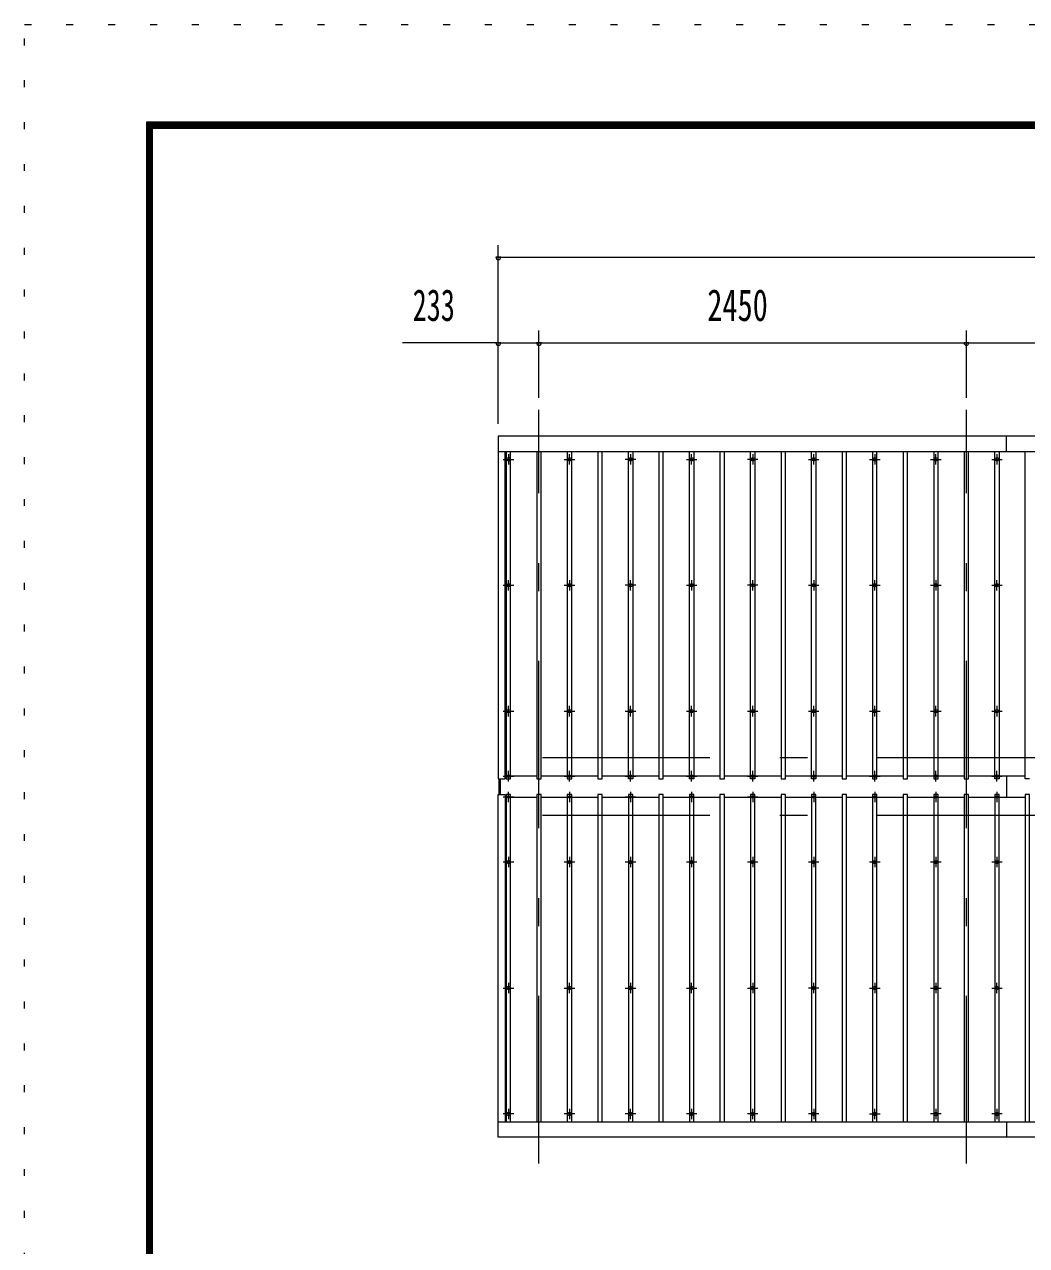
# Model space of a CAD drawing. Units: millimetres, scale not verified, with parts at other scales. Extents: x -34086 to 34091, y -14700 to 14700.
# Drawn here: x -7489 to -1745, y 7701 to 14700 of the extents above; entities that cross this region are included whole.
import ezdxf
from ezdxf.enums import TextEntityAlignment as Align

# ---------------------------------------------------------------- set-up
doc = ezdxf.new("R2010")
doc.units = ezdxf.units.MM
doc.header["$LTSCALE"] = 80
doc.linetypes.add('USER3', pattern=[24, 12, -5, 2, -5])
doc.linetypes.add('USER4', pattern=[3, 0.5, -2.5])
for name, color, linetype, lineweight in [('0-2_1-07BOLD', 7, 'Continuous', 18), ('0-3_1-27CENTER', 3, 'USER3', 18), ('0-4_1-47THIN', 4, 'Continuous', 18), ('0-5_1-57DIM', 3, 'Continuous', 18), ('0-C_F-F1PAPER', 5, 'Continuous', 18), ('0-D_F-E_J_ADD', 5, 'USER4', 18)]:
    doc.layers.add(name, color=color, linetype=linetype, lineweight=lineweight)
doc.styles.add('ＭＳ ゴシック', font='')
doc.styles.get('ＭＳ ゴシック').set_extended_font_data('MS Gothic')

msp = doc.modelspace()

# ---------------------------------------------------------------- linework, layer by layer
at = {"layer": '0-2_1-07BOLD'}
for p, q in [((-1859.68, 12253.1), (-1859.68, 12340.54)), ((-4772.68, 12253.1), (5893.32, 12253.1)), ((-4767.68, 10286.06), (-4767.68, 10377.02)), ((-4762.68, 10377.02), (-4762.68, 10286.06)), ((-1859.68, 10392.03), (-1859.68, 10271.05)), ((-4772.68, 8409.98), (5893.32, 8409.98)), ((-1859.68, 8409.98), (-1859.68, 8322.54))]:
    msp.add_line(p, q, dxfattribs=at)
for points in [[(5853.32, 12253.1), (5853.32, 10377.02), (5893.32, 10377.02), (5893.32, 12340.54), (-4772.68, 12340.54), (-4772.68, 10377.02)], [(-4772.68, 10377.02), (-4732.68, 10377.02), (-4732.68, 12253.1)], [(-4772.68, 8322.54), (-4772.68, 10286.06), (-4732.68, 10286.06), (-4732.68, 8409.98)], [(5853.32, 8409.98), (5853.32, 10286.06), (5893.32, 10286.06), (5893.32, 8322.54), (-4772.68, 8322.54)]]:
    msp.add_lwpolyline(points, dxfattribs=at)
for centre in [(-4714.68, 12207.36), (-4364.68, 12207.36), (-4014.68, 12207.36), (-3664.68, 12207.36), (-3314.68, 12207.36), (-2964.68, 12207.36), (-2614.68, 12207.36), (-2264.68, 12207.36), (-1914.68, 12207.36), (-4714.68, 11485.7), (-4364.68, 11485.7), (-4014.68, 11485.7), (-3664.68, 11485.7), (-3314.68, 11485.7), (-2964.68, 11485.7), (-2614.68, 11485.7), (-2264.68, 11485.7), (-1914.68, 11485.7), (-4714.68, 10764.04), (-4364.68, 10764.04), (-4014.68, 10764.04), (-3664.68, 10764.04), (-3314.68, 10764.04), (-2964.68, 10764.04), (-2614.68, 10764.04), (-2264.68, 10764.04), (-1914.68, 10764.04), (-4714.68, 9899.04), (-4364.68, 9899.04), (-4014.68, 9899.04), (-3664.68, 9899.04), (-3314.68, 9899.04), (-2964.68, 9899.04), (-2614.68, 9899.04), (-2264.68, 9899.04), (-1914.68, 9899.04), (-4714.68, 9177.38), (-4364.68, 9177.38), (-4014.68, 9177.38), (-3664.68, 9177.38), (-3314.68, 9177.38), (-2964.68, 9177.38), (-2614.68, 9177.38), (-2264.68, 9177.38), (-1914.68, 9177.38), (-4714.68, 8455.72), (-4364.68, 8455.72), (-4014.68, 8455.72), (-3664.68, 8455.72), (-3314.68, 8455.72), (-2964.68, 8455.72), (-2614.68, 8455.72), (-2264.68, 8455.72), (-1914.68, 8455.72)]:
    msp.add_circle(centre, 10, dxfattribs=at)
for centre, start, end in [((-4714.68, 10380.99), 46.3961, 133.6039), ((-4714.68, 10401.99), 226.39838, 313.60162), ((-4364.68, 10380.99), 46.3961, 133.6039), ((-4364.68, 10401.99), 226.39838, 313.60162), ((-4014.68, 10380.99), 46.3961, 133.6039), ((-4014.68, 10401.99), 226.39838, 313.60162), ((-3664.68, 10380.99), 46.3961, 133.6039), ((-3664.68, 10401.99), 226.39838, 313.60162), ((-3314.68, 10380.99), 46.3961, 133.6039), ((-3314.68, 10401.99), 226.39838, 313.60162), ((-2964.68, 10380.99), 46.3961, 133.6039), ((-2964.68, 10401.99), 226.39838, 313.60162), ((-2614.68, 10380.99), 46.3961, 133.6039), ((-2614.68, 10401.99), 226.39838, 313.60162), ((-2264.68, 10380.99), 46.3961, 133.6039), ((-2264.68, 10401.99), 226.39838, 313.60162), ((-1914.68, 10380.99), 46.3961, 133.6039), ((-1914.68, 10401.99), 226.39838, 313.60162), ((-4714.68, 10261.09), 46.39838, 133.60162), ((-4714.68, 10282.09), 226.3961, 313.6039), ((-4364.68, 10261.09), 46.39838, 133.60162), ((-4364.68, 10282.09), 226.3961, 313.6039), ((-4014.68, 10261.09), 46.39838, 133.60162), ((-4014.68, 10282.09), 226.3961, 313.6039), ((-3664.68, 10261.09), 46.39838, 133.60162), ((-3664.68, 10282.09), 226.3961, 313.6039), ((-3314.68, 10261.09), 46.39838, 133.60162), ((-3314.68, 10282.09), 226.3961, 313.6039), ((-2964.68, 10261.09), 46.39838, 133.60162), ((-2964.68, 10282.09), 226.3961, 313.6039), ((-2614.68, 10261.09), 46.39838, 133.60162), ((-2614.68, 10282.09), 226.3961, 313.6039), ((-2264.68, 10261.09), 46.39838, 133.60162), ((-2264.68, 10282.09), 226.3961, 313.6039), ((-1914.68, 10261.09), 46.39838, 133.60162), ((-1914.68, 10282.09), 226.3961, 313.6039)]:
    msp.add_arc(centre, 14.5, start, end, dxfattribs=at)
at = {"layer": '0-3_1-27CENTER'}
for p, q in [((-4539.68, 8172.54), (-4539.68, 12490.54)), ((-2089.68, 8172.54), (-2089.68, 12490.54)), ((-4744.68, 12207.36), (-4684.68, 12207.36)), ((-4714.68, 12237.37), (-4714.68, 12177.37)), ((-4394.68, 12207.36), (-4334.68, 12207.36)), ((-4364.68, 12177.37), (-4364.68, 12237.37)), ((-3984.68, 12207.36), (-4044.68, 12207.36)), ((-4014.68, 12237.37), (-4014.68, 12177.37)), ((-3694.68, 12207.36), (-3634.68, 12207.36)), ((-3664.68, 12177.37), (-3664.68, 12237.37)), ((-3284.68, 12207.36), (-3344.68, 12207.36)), ((-3314.68, 12237.37), (-3314.68, 12177.37)), ((-2994.68, 12207.36), (-2934.68, 12207.36)), ((-2964.68, 12177.37), (-2964.68, 12237.37)), ((-2644.68, 12207.36), (-2584.68, 12207.36)), ((-2614.68, 12237.37), (-2614.68, 12177.37)), ((-2294.68, 12207.36), (-2234.68, 12207.36)), ((-2264.68, 12177.37), (-2264.68, 12237.37)), ((-1944.68, 12207.36), (-1884.68, 12207.36)), ((-1914.68, 12237.37), (-1914.68, 12177.37)), ((-4744.68, 11485.7), (-4684.68, 11485.7)), ((-4714.68, 11455.7), (-4714.68, 11515.7)), ((-4394.68, 11485.7), (-4334.68, 11485.7)), ((-4364.68, 11515.7), (-4364.68, 11455.7)), ((-3984.68, 11485.7), (-4044.68, 11485.7)), ((-4014.68, 11455.7), (-4014.68, 11515.7)), ((-3694.68, 11485.7), (-3634.68, 11485.7)), ((-3664.68, 11515.7), (-3664.68, 11455.7)), ((-3284.68, 11485.7), (-3344.68, 11485.7)), ((-3314.68, 11455.7), (-3314.68, 11515.7)), ((-2994.68, 11485.7), (-2934.68, 11485.7)), ((-2964.68, 11515.7), (-2964.68, 11455.7)), ((-2644.68, 11485.7), (-2584.68, 11485.7)), ((-2614.68, 11455.7), (-2614.68, 11515.7)), ((-2294.68, 11485.7), (-2234.68, 11485.7)), ((-2264.68, 11515.7), (-2264.68, 11455.7)), ((-1944.68, 11485.7), (-1884.68, 11485.7)), ((-1914.68, 11455.7), (-1914.68, 11515.7)), ((-4714.68, 10734.04), (-4714.68, 10794.04)), ((-4364.68, 10734.04), (-4364.68, 10794.04)), ((-4014.68, 10734.04), (-4014.68, 10794.04)), ((-3664.68, 10734.04), (-3664.68, 10794.04)), ((-3314.68, 10734.04), (-3314.68, 10794.04)), ((-2964.68, 10734.04), (-2964.68, 10794.04)), ((-2614.68, 10734.04), (-2614.68, 10794.04)), ((-2264.68, 10734.04), (-2264.68, 10794.04)), ((-1914.68, 10794.04), (-1914.68, 10734.04)), ((-4744.68, 10764.04), (-4684.68, 10764.04)), ((-4394.68, 10764.04), (-4334.68, 10764.04)), ((-4044.68, 10764.04), (-3984.68, 10764.04)), ((-3694.68, 10764.04), (-3634.68, 10764.04)), ((-3344.68, 10764.04), (-3284.68, 10764.04)), ((-2994.68, 10764.04), (-2934.68, 10764.04)), ((-2644.68, 10764.04), (-2584.68, 10764.04)), ((-2294.68, 10764.04), (-2234.68, 10764.04)), ((-1944.68, 10764.04), (-1884.68, 10764.04)), ((6040.32, 10496.54), (-4919.68, 10496.54)), ((-4744.68, 10391.49), (-4684.68, 10391.49)), ((-4714.68, 10361.5), (-4714.68, 10421.49)), ((-4394.68, 10391.49), (-4334.68, 10391.49)), ((-4364.68, 10361.5), (-4364.68, 10421.49)), ((-4044.68, 10391.49), (-3984.68, 10391.49)), ((-4014.68, 10361.5), (-4014.68, 10421.49)), ((-3694.68, 10391.49), (-3634.68, 10391.49)), ((-3664.68, 10361.5), (-3664.68, 10421.49)), ((-3344.68, 10391.49), (-3284.68, 10391.49)), ((-3314.68, 10361.5), (-3314.68, 10421.49)), ((-2934.68, 10391.49), (-2994.68, 10391.49)), ((-2964.68, 10361.5), (-2964.68, 10421.49)), ((-2644.68, 10391.49), (-2584.68, 10391.49)), ((-2614.68, 10361.5), (-2614.68, 10421.49)), ((-2234.68, 10391.49), (-2294.68, 10391.49)), ((-2264.68, 10361.5), (-2264.68, 10421.49)), ((-1944.68, 10391.49), (-1884.68, 10391.49)), ((-1914.68, 10361.5), (-1914.68, 10421.49)), ((-4714.68, 10241.59), (-4714.68, 10301.59)), ((-4364.68, 10301.59), (-4364.68, 10241.59)), ((-4014.68, 10301.59), (-4014.68, 10241.59)), ((-3664.68, 10301.59), (-3664.68, 10241.59)), ((-3314.68, 10301.59), (-3314.68, 10241.59)), ((-2964.68, 10301.59), (-2964.68, 10241.59)), ((-2614.68, 10301.59), (-2614.68, 10241.59)), ((-2264.68, 10301.59), (-2264.68, 10241.59)), ((-1914.68, 10301.59), (-1914.68, 10241.59)), ((-4684.68, 10271.59), (-4744.68, 10271.59)), ((-4394.68, 10271.59), (-4334.68, 10271.59)), ((-3984.68, 10271.59), (-4044.68, 10271.59)), ((-3694.68, 10271.59), (-3634.68, 10271.59)), ((-3284.68, 10271.59), (-3344.68, 10271.59)), ((-2994.68, 10271.59), (-2934.68, 10271.59)), ((-2644.68, 10271.59), (-2584.68, 10271.59)), ((-2294.68, 10271.59), (-2234.68, 10271.59)), ((-1944.68, 10271.59), (-1884.68, 10271.59)), ((6040.32, 10166.54), (-4919.68, 10166.54)), ((-4684.68, 9899.04), (-4744.68, 9899.04)), ((-4714.68, 9929.04), (-4714.68, 9869.04)), ((-4334.68, 9899.04), (-4394.68, 9899.04)), ((-4364.68, 9929.04), (-4364.68, 9869.04)), ((-3984.68, 9899.04), (-4044.68, 9899.04)), ((-4014.68, 9929.04), (-4014.68, 9869.04)), ((-3634.68, 9899.04), (-3694.68, 9899.04)), ((-3664.68, 9929.04), (-3664.68, 9869.04)), ((-3284.68, 9899.04), (-3344.68, 9899.04)), ((-3314.68, 9929.04), (-3314.68, 9869.04)), ((-2934.68, 9899.04), (-2994.68, 9899.04)), ((-2964.68, 9929.04), (-2964.68, 9869.04)), ((-2584.68, 9899.04), (-2644.68, 9899.04)), ((-2614.68, 9929.04), (-2614.68, 9869.04)), ((-2234.68, 9899.04), (-2294.68, 9899.04)), ((-2264.68, 9929.04), (-2264.68, 9869.04)), ((-1884.68, 9899.04), (-1944.68, 9899.04)), ((-1914.68, 9929.04), (-1914.68, 9869.04)), ((-4744.68, 9177.38), (-4684.68, 9177.38)), ((-4714.68, 9207.38), (-4714.68, 9147.38)), ((-4394.68, 9177.38), (-4334.68, 9177.38)), ((-4364.68, 9147.38), (-4364.68, 9207.38)), ((-4044.68, 9177.38), (-3984.68, 9177.38)), ((-4014.68, 9207.38), (-4014.68, 9147.38)), ((-3694.68, 9177.38), (-3634.68, 9177.38)), ((-3664.68, 9147.38), (-3664.68, 9207.38)), ((-3344.68, 9177.38), (-3284.68, 9177.38)), ((-3314.68, 9207.38), (-3314.68, 9147.38)), ((-2934.68, 9177.38), (-2994.68, 9177.38)), ((-2964.68, 9147.38), (-2964.68, 9207.38)), ((-2644.68, 9177.38), (-2584.68, 9177.38)), ((-2614.68, 9207.38), (-2614.68, 9147.38)), ((-2294.68, 9177.38), (-2234.68, 9177.38)), ((-2264.68, 9207.38), (-2264.68, 9147.38)), ((-1944.68, 9177.38), (-1884.68, 9177.38)), ((-1914.68, 9147.38), (-1914.68, 9207.38)), ((-4714.68, 8485.72), (-4714.68, 8425.72)), ((-4364.68, 8485.72), (-4364.68, 8425.72)), ((-4014.68, 8425.72), (-4014.68, 8485.72)), ((-3664.68, 8485.72), (-3664.68, 8425.72)), ((-3314.68, 8425.72), (-3314.68, 8485.72)), ((-2964.68, 8485.72), (-2964.68, 8425.72)), ((-2614.68, 8425.72), (-2614.68, 8485.72)), ((-2264.68, 8485.72), (-2264.68, 8425.72)), ((-1914.68, 8485.72), (-1914.68, 8425.72)), ((-4684.68, 8455.72), (-4744.68, 8455.72)), ((-4334.68, 8455.72), (-4394.68, 8455.72)), ((-3984.68, 8455.72), (-4044.68, 8455.72)), ((-3634.68, 8455.72), (-3694.68, 8455.72)), ((-3284.68, 8455.72), (-3344.68, 8455.72)), ((-2934.68, 8455.72), (-2994.68, 8455.72)), ((-2644.68, 8455.72), (-2584.68, 8455.72)), ((-2234.68, 8455.72), (-2294.68, 8455.72)), ((-1884.68, 8455.72), (-1944.68, 8455.72))]:
    msp.add_line(p, q, dxfattribs=at)
at = {"layer": '0-4_1-47THIN'}
for p, q in [((-4702.18, 10377.02), (-4702.18, 12253.1)), ((-4527.18, 10377.02), (-4527.18, 12253.1)), ((-4352.18, 10377.02), (-4352.18, 12253.1)), ((-4177.18, 10377.02), (-4177.18, 12253.1)), ((-4002.18, 12253.1), (-4002.18, 10377.02)), ((-3827.18, 10377.02), (-3827.18, 12253.1)), ((-3652.18, 12253.1), (-3652.18, 10377.02)), ((-3477.18, 10377.02), (-3477.18, 12253.1)), ((-3302.18, 12253.1), (-3302.18, 10377.02)), ((-3127.18, 10377.02), (-3127.18, 12253.1)), ((-2952.18, 12253.1), (-2952.18, 10377.02)), ((-2777.18, 10377.02), (-2777.18, 12253.1)), ((-2602.18, 10377.02), (-2602.18, 12253.1)), ((-2427.18, 10377.02), (-2427.18, 12253.1)), ((-2252.18, 10377.02), (-2252.18, 12253.1)), ((-2077.18, 10377.02), (-2077.18, 12253.1)), ((-1902.18, 12253.1), (-1902.18, 10377.02)), ((-4727.18, 10392.03), (-4732.68, 10392.03)), ((-4552.18, 10392.03), (-4702.18, 10392.03)), ((-4377.18, 10392.03), (-4527.18, 10392.03)), ((-4202.18, 10392.03), (-4352.18, 10392.03)), ((-4027.18, 10392.03), (-4177.18, 10392.03)), ((-3852.18, 10392.03), (-4002.18, 10392.03)), ((-3677.18, 10392.03), (-3827.18, 10392.03)), ((-3502.18, 10392.03), (-3652.18, 10392.03)), ((-3327.18, 10392.03), (-3477.18, 10392.03)), ((-3152.18, 10392.03), (-3302.18, 10392.03)), ((-2977.18, 10392.03), (-3127.18, 10392.03)), ((-2802.18, 10392.03), (-2952.18, 10392.03)), ((-2627.18, 10392.03), (-2777.18, 10392.03)), ((-2452.18, 10392.03), (-2602.18, 10392.03)), ((-2277.18, 10392.03), (-2427.18, 10392.03)), ((-2102.18, 10392.03), (-2252.18, 10392.03)), ((-1927.18, 10392.03), (-2077.18, 10392.03)), ((-1752.18, 10392.03), (-1902.18, 10392.03)), ((-4727.18, 10271.05), (-4732.68, 10271.05)), ((-4702.18, 10271.05), (-4552.18, 10271.05)), ((-4527.18, 10271.05), (-4377.18, 10271.05)), ((-4352.18, 10271.05), (-4202.18, 10271.05)), ((-4177.18, 10271.05), (-4027.18, 10271.05)), ((-4002.18, 10271.05), (-3852.18, 10271.05)), ((-3827.18, 10271.05), (-3677.18, 10271.05)), ((-3652.18, 10271.05), (-3502.18, 10271.05)), ((-3477.18, 10271.05), (-3327.18, 10271.05)), ((-3302.18, 10271.05), (-3152.18, 10271.05)), ((-3127.18, 10271.05), (-2977.18, 10271.05)), ((-2952.18, 10271.05), (-2802.18, 10271.05)), ((-2777.18, 10271.05), (-2627.18, 10271.05)), ((-2602.18, 10271.05), (-2452.18, 10271.05)), ((-2427.18, 10271.05), (-2277.18, 10271.05)), ((-2252.18, 10271.05), (-2102.18, 10271.05)), ((-2077.18, 10271.05), (-1927.18, 10271.05)), ((-1902.18, 10271.05), (-1752.18, 10271.05))]:
    msp.add_line(p, q, dxfattribs=at)
for points in [[(-4727.18, 12253.1), (-4727.18, 10377.02), (-4702.18, 10377.02)], [(-4552.18, 12253.1), (-4552.18, 10377.02), (-4527.18, 10377.02)], [(-4377.18, 12253.1), (-4377.18, 10377.02), (-4352.18, 10377.02)], [(-4202.18, 12253.1), (-4202.18, 10377.02), (-4177.18, 10377.02)], [(-4002.18, 10377.02), (-4027.18, 10377.02), (-4027.18, 12253.1)], [(-3852.18, 12253.1), (-3852.18, 10377.02), (-3827.18, 10377.02)], [(-3652.18, 10377.02), (-3677.18, 10377.02), (-3677.18, 12253.1)], [(-3502.18, 12253.1), (-3502.18, 10377.02), (-3477.18, 10377.02)], [(-3302.18, 10377.02), (-3327.18, 10377.02), (-3327.18, 12253.1)], [(-3152.18, 12253.1), (-3152.18, 10377.02), (-3127.18, 10377.02)], [(-2952.18, 10377.02), (-2977.18, 10377.02), (-2977.18, 12253.1)], [(-2802.18, 12253.1), (-2802.18, 10377.02), (-2777.18, 10377.02)], [(-2627.18, 12253.1), (-2627.18, 10377.02), (-2602.18, 10377.02)], [(-2452.18, 12253.1), (-2452.18, 10377.02), (-2427.18, 10377.02)], [(-2277.18, 12253.1), (-2277.18, 10377.02), (-2252.18, 10377.02)], [(-2102.18, 12253.1), (-2102.18, 10377.02), (-2077.18, 10377.02)], [(-1902.18, 10377.02), (-1927.18, 10377.02), (-1927.18, 12253.1)], [(-1727.18, 10377.02), (-1752.18, 10377.02), (-1752.18, 12253.1)], [(-4702.18, 8409.98), (-4702.18, 10286.06), (-4727.18, 10286.06), (-4727.18, 8409.98)], [(-4527.18, 8409.98), (-4527.18, 10286.06), (-4552.18, 10286.06), (-4552.18, 8409.98)], [(-4352.18, 8409.98), (-4352.18, 10286.06), (-4377.18, 10286.06), (-4377.18, 8409.98)], [(-4177.18, 8409.98), (-4177.18, 10286.06), (-4202.18, 10286.06), (-4202.18, 8409.98)], [(-4002.18, 8409.98), (-4002.18, 10286.06), (-4027.18, 10286.06), (-4027.18, 8409.98)], [(-3827.18, 8409.98), (-3827.18, 10286.06), (-3852.18, 10286.06), (-3852.18, 8409.98)], [(-3652.18, 8409.98), (-3652.18, 10286.06), (-3677.18, 10286.06), (-3677.18, 8409.98)], [(-3477.18, 8409.98), (-3477.18, 10286.06), (-3502.18, 10286.06), (-3502.18, 8409.98)], [(-3302.18, 8409.98), (-3302.18, 10286.06), (-3327.18, 10286.06), (-3327.18, 8409.98)], [(-3127.18, 8409.98), (-3127.18, 10286.06), (-3152.18, 10286.06), (-3152.18, 8409.98)], [(-2952.18, 8409.98), (-2952.18, 10286.06), (-2977.18, 10286.06), (-2977.18, 8409.98)], [(-2777.18, 8409.98), (-2777.18, 10286.06), (-2802.18, 10286.06), (-2802.18, 8409.98)], [(-2602.18, 8409.98), (-2602.18, 10286.06), (-2627.18, 10286.06), (-2627.18, 8409.98)], [(-2427.18, 8409.98), (-2427.18, 10286.06), (-2452.18, 10286.06), (-2452.18, 8409.98)], [(-2252.18, 8409.98), (-2252.18, 10286.06), (-2277.18, 10286.06), (-2277.18, 8409.98)], [(-2077.18, 8409.98), (-2077.18, 10286.06), (-2102.18, 10286.06), (-2102.18, 8409.98)], [(-1902.18, 8409.98), (-1902.18, 10286.06), (-1927.18, 10286.06), (-1927.18, 8409.98)], [(-1727.18, 8409.98), (-1727.18, 10286.06), (-1752.18, 10286.06), (-1752.18, 8409.98)]]:
    msp.add_lwpolyline(points, dxfattribs=at)
at = {"layer": '0-5_1-57DIM'}
for p, q in [((-4772.68, 12410.54), (-4772.68, 13435.54)), ((-4758.68, 13365.54), (-4786.68, 13365.54)), ((-4772.68, 13365.54), (5893.32, 13365.54)), ((-4539.68, 12560.54), (-4539.68, 12945.53)), ((-2089.68, 12560.54), (-2089.68, 12945.53)), ((-4772.68, 12875.53), (-5322.18, 12875.53)), ((-4758.68, 12875.53), (-4786.68, 12875.53)), ((-4772.68, 12875.53), (-4539.68, 12875.53)), ((-4525.68, 12875.53), (-4553.68, 12875.53)), ((-4539.68, 12875.53), (-2089.68, 12875.53)), ((-2075.68, 12875.53), (-2103.68, 12875.53)), ((-2089.68, 12875.53), (710.32, 12875.53))]:
    msp.add_line(p, q, dxfattribs=at)
for centre in [(-4772.68, 13365.54), (-4772.68, 12875.53), (-4539.68, 12875.53), (-2089.68, 12875.53)]:
    msp.add_arc(centre, 14, 180, 0, dxfattribs=at)
at = {"layer": '0-C_F-F1PAPER'}
for points in [[(33390.86, -14000), (33390.86, 14140), (-6789.13, 14140), (-6789.13, -14000)], [(33387.36, -13996.5), (33387.36, 14136.5), (-6785.63, 14136.5), (-6785.63, -13996.5)], [(33383.86, -13993), (-6782.13, -13993), (-6782.13, 14133), (33383.86, 14133)], [(33380.36, -13989.5), (33380.36, 14129.5), (-6778.63, 14129.5), (-6778.63, -13989.5)], [(33376.86, -13986), (-6775.13, -13986), (-6775.13, 14126), (33376.86, 14126)], [(33373.36, -13982.5), (33373.36, 14122.5), (-6771.63, 14122.5), (-6771.63, -13982.5)], [(33369.86, -13979), (-6768.13, -13979), (-6768.13, 14119), (33369.86, 14119)], [(33366.37, -13975.5), (33366.37, 14115.5), (-6764.63, 14115.5), (-6764.63, -13975.5)], [(33362.86, -13972), (33362.86, 14112), (-6761.13, 14112), (-6761.13, -13972)], [(33359.36, -13968.5), (33359.36, 14108.5), (-6757.63, 14108.5), (-6757.63, -13968.5)], [(33355.86, -13965), (-6754.13, -13965), (-6754.13, 14105), (33355.86, 14105)]]:
    msp.add_lwpolyline(points, close=True, dxfattribs=at)
at = {"layer": '0-D_F-E_J_ADD'}
msp.add_lwpolyline([(34090.87, -14700), (-7489.13, -14700), (-7489.13, 14700), (34090.87, 14700)], close=True, dxfattribs=at)

# ---------------------------------------------------------------- texts
at = {"layer": '0-5_1-57DIM', "color": 7, "style": 'ＭＳ ゴシック'}
for s, width, p in [('233', 0.65, (-5263.63, 12945.53)), ('2450', 0.7, (-3575.09, 12945.53))]:
    msp.add_text(s, height=182.3, dxfattribs=dict(at, width=width)).set_placement(p, align=Align.BOTTOM_LEFT)

doc.saveas('drawing.dxf')
